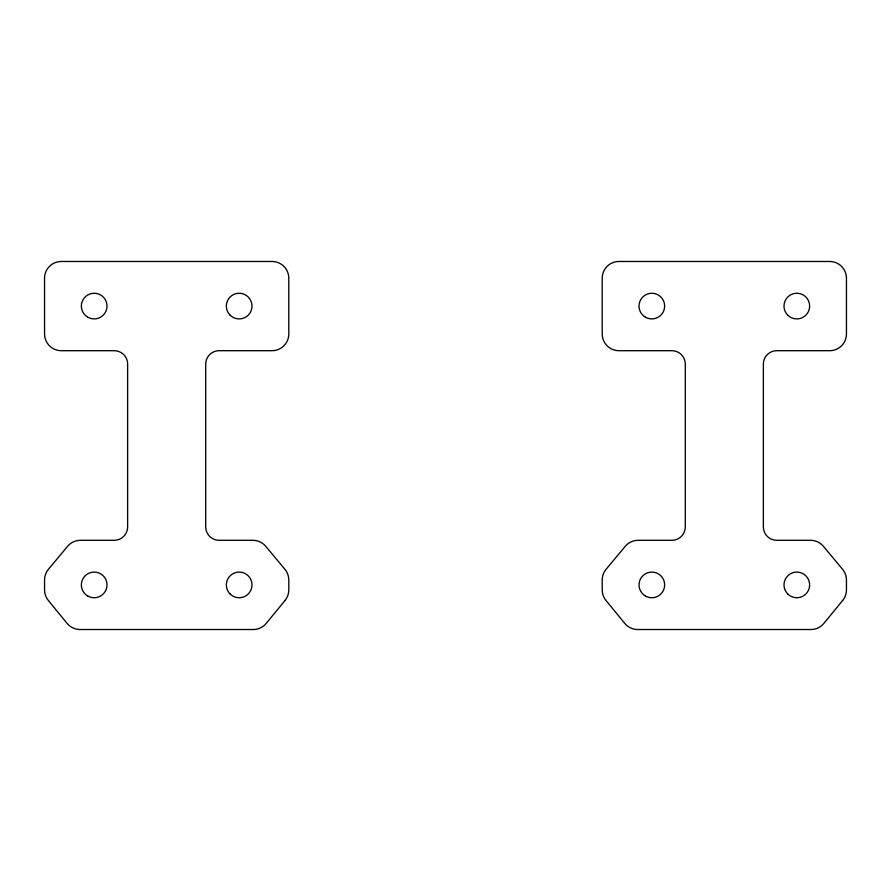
<?xml version="1.0" encoding="UTF-8"?>
<svg xmlns="http://www.w3.org/2000/svg" width="891" height="891" viewBox="0 0 891 891"><rect width="100%" height="100%" fill="white"/><g stroke="black" fill="none" stroke-linecap="round" stroke-linejoin="round"><path stroke-width="1.34" d="M285.009 600.489L266.231 623.399A16.729 16.729 0 0 1 253.289 629.525L80.056 629.525A16.729 16.729 0 0 1 67.115 623.399L48.337 600.489A16.729 16.729 0 0 1 44.55 589.887L44.55 580.019A16.729 16.729 0 0 1 48.426 569.304L67.582 546.317A16.729 16.729 0 0 1 80.435 540.302L114.26 540.302A13.387 13.387 0 0 0 127.636 526.915L127.636 364.085A13.387 13.387 0 0 0 114.26 350.698L61.279 350.698A16.729 16.729 0 0 1 44.55 333.969L44.55 278.204A16.729 16.729 0 0 1 61.279 261.475L272.067 261.475A16.729 16.729 0 0 1 288.795 278.204L288.795 333.969A16.729 16.729 0 0 1 272.067 350.698L219.097 350.698A13.387 13.387 0 0 0 205.71 364.085L205.71 526.915A13.387 13.387 0 0 0 219.097 540.302L252.91 540.302A16.729 16.729 0 0 1 265.763 546.317L284.92 569.304A16.729 16.729 0 0 1 288.795 580.019L288.795 589.887A16.729 16.729 0 0 1 285.009 600.489M842.663 600.489L823.885 623.399A16.729 16.729 0 0 1 810.944 629.525L637.711 629.525A16.729 16.729 0 0 1 624.769 623.399L605.991 600.489A16.729 16.729 0 0 1 602.205 589.887L602.205 580.019A16.729 16.729 0 0 1 606.08 569.304L625.237 546.317A16.729 16.729 0 0 1 638.09 540.302L671.903 540.302A13.387 13.387 0 0 0 685.29 526.915L685.29 364.085A13.387 13.387 0 0 0 671.903 350.698L618.933 350.698A16.729 16.729 0 0 1 602.205 333.969L602.205 278.204A16.729 16.729 0 0 1 618.933 261.475L829.721 261.475A16.729 16.729 0 0 1 846.45 278.204L846.45 333.969A16.729 16.729 0 0 1 829.721 350.698L776.74 350.698A13.387 13.387 0 0 0 763.364 364.085L763.364 526.915A13.387 13.387 0 0 0 776.74 540.302L810.565 540.302A16.729 16.729 0 0 1 823.418 546.317L842.574 569.304A16.729 16.729 0 0 1 846.45 580.019L846.45 589.887A16.729 16.729 0 0 1 842.663 600.489M645.418 317.196A12.83 12.83 0 0 0 664.653 306.092A12.83 12.83 0 0 0 645.418 294.977A12.83 12.83 0 0 0 645.418 317.196M645.418 596.023A12.83 12.83 0 0 0 664.653 584.908A12.83 12.83 0 0 0 645.418 573.804A12.83 12.83 0 0 0 645.418 596.023M787.755 315.158A12.83 12.83 0 0 0 809.206 309.411A12.83 12.83 0 0 0 793.502 293.696A12.83 12.83 0 0 0 787.755 315.158M787.755 593.985A12.83 12.83 0 0 0 809.206 588.227A12.83 12.83 0 0 0 793.502 572.523A12.83 12.83 0 0 0 787.755 593.985M87.763 317.196A12.83 12.83 0 0 0 107.009 306.092A12.83 12.83 0 0 0 87.763 294.977A12.83 12.83 0 0 0 87.763 317.196M87.763 596.023A12.83 12.83 0 0 0 107.009 584.908A12.83 12.83 0 0 0 87.763 573.804A12.83 12.83 0 0 0 87.763 596.023M230.101 315.158A12.83 12.83 0 0 0 251.563 309.411A12.83 12.83 0 0 0 235.848 293.696A12.83 12.83 0 0 0 230.101 315.158M230.101 593.985A12.83 12.83 0 0 0 251.563 588.227A12.83 12.83 0 0 0 235.848 572.523A12.83 12.83 0 0 0 230.101 593.985"/></g></svg>
